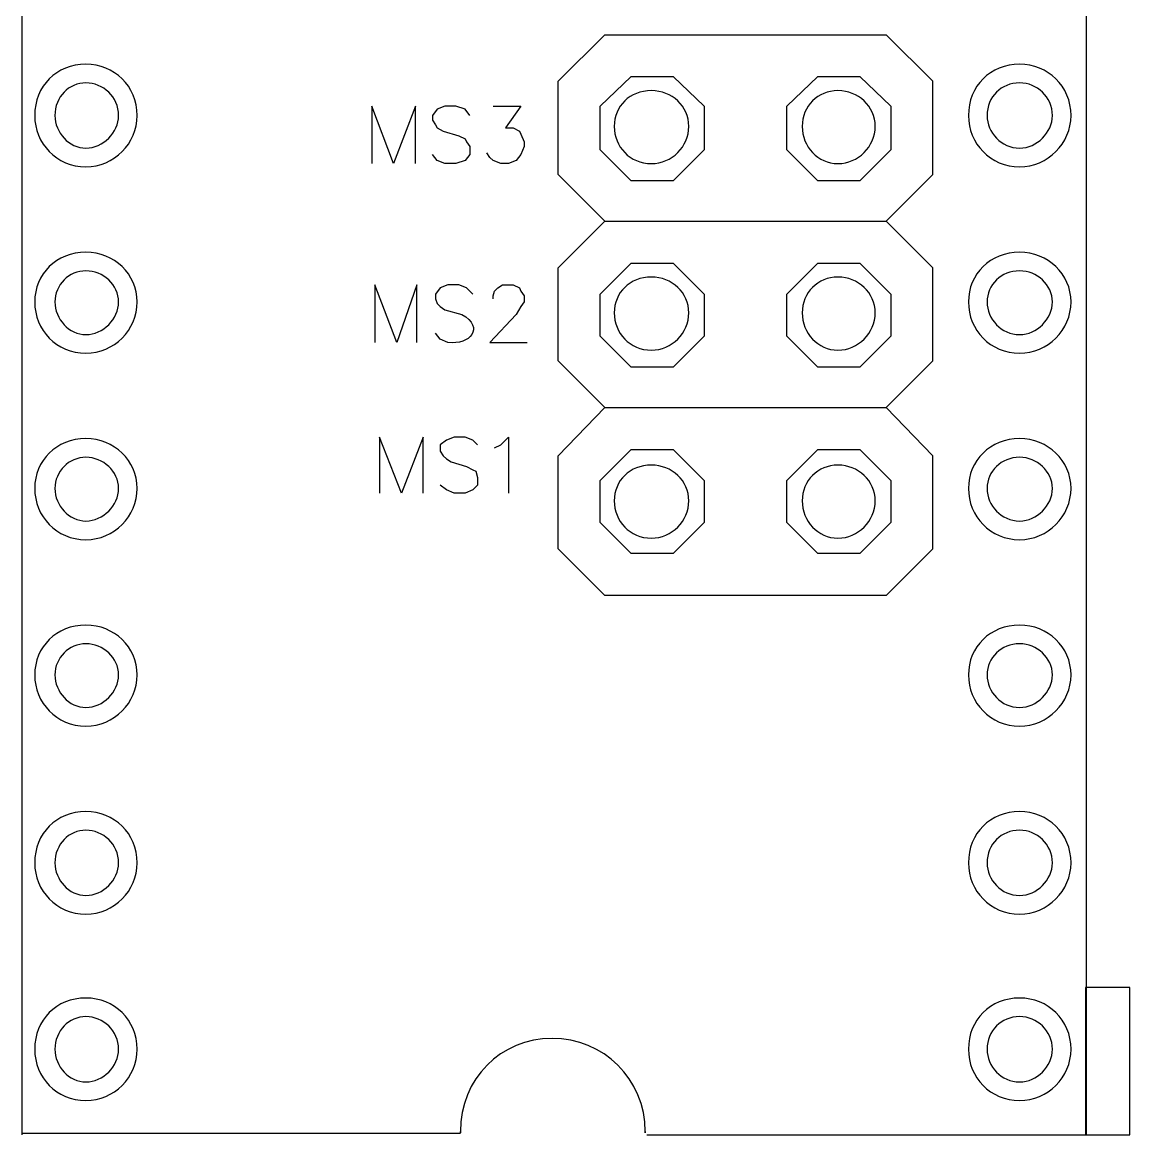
# Model space of a CAD drawing. Header units: inches. Extents: x 216.19 to 218.37, y 297.11 to 298.53.
# Drawn here: x 217.2927 to 217.5892, y 297.9389 to 298.2368 of the extents above; entities that cross this region are included whole.
import ezdxf

# ---------------------------------------------------------------- set-up
doc = ezdxf.new("R2010")
doc.units = ezdxf.units.IN
doc.layers.get('0').update_dxf_attribs({"linetype": 'CONTINUOUS'})
doc.layers.add('x3v1_1_wiring_diagram', color=7, linetype='CONTINUOUS')

# ---------------------------------------------------------------- blocks, each defined once
blk = doc.blocks.new('Azteeg')
at = {"layer": 'x3v1_1_wiring_diagram', "color": 7}
for points in [[(1.09962, 0.83044), (1.09962, 1.22568)], [(1.38461, 0.83044), (1.38461, 1.22568)], [(1.25564, 1.07507), (1.24316, 1.08756), (1.24316, 1.11252), (1.25564, 1.125), (1.33094, 1.125)], [(1.34342, 1.11252), (1.33094, 1.125)], [(1.27394, 1.11377), (1.28226, 1.10586), (1.28226, 1.09421), (1.27394, 1.08589), (1.26271, 1.08589), (1.25439, 1.09421), (1.25439, 1.10586), (1.26271, 1.11377), (1.27394, 1.11377), (1.27394, 1.11377)], [(1.27394, 1.11377), (1.28226, 1.10586), (1.28226, 1.09421), (1.27394, 1.08589), (1.26271, 1.08589), (1.25439, 1.09421), (1.25439, 1.10586), (1.26271, 1.11377), (1.27394, 1.11377), (1.27394, 1.11377)], [(1.32387, 1.11377), (1.33219, 1.10586), (1.33219, 1.09421), (1.32387, 1.08589), (1.31264, 1.08589), (1.30432, 1.09421), (1.30432, 1.10586), (1.31264, 1.11377), (1.32387, 1.11377), (1.32387, 1.11377)], [(1.32387, 1.11377), (1.33219, 1.10586), (1.33219, 1.09421), (1.32387, 1.08589), (1.31264, 1.08589), (1.30432, 1.09421), (1.30432, 1.10586), (1.31264, 1.11377), (1.32387, 1.11377), (1.32387, 1.11377)], [(1.34342, 1.08756), (1.34342, 1.11252)], [(1.20488, 1.09047), (1.20488, 1.10586), (1.19906, 1.09047), (1.19323, 1.10586), (1.19323, 1.09047)], [(1.21944, 1.10336), (1.21819, 1.10503), (1.2157, 1.10586), (1.21279, 1.10586), (1.21071, 1.10503), (1.20946, 1.10336), (1.20946, 1.10212), (1.21029, 1.10087), (1.21071, 1.10004), (1.21237, 1.09921), (1.21653, 1.09796), (1.21819, 1.09712), (1.21861, 1.09629), (1.21944, 1.09504), (1.21944, 1.09296), (1.21819, 1.0913), (1.2157, 1.09047), (1.21279, 1.09047), (1.21071, 1.0913), (1.20946, 1.09296)], [(1.22568, 1.10586), (1.23317, 1.10586), (1.22901, 1.10004), (1.23109, 1.10004), (1.23276, 1.09921), (1.23317, 1.09837), (1.234, 1.09629), (1.234, 1.09504), (1.23317, 1.09296), (1.23192, 1.0913), (1.22984, 1.09047), (1.22776, 1.09047), (1.22568, 1.0913), (1.22485, 1.09213), (1.22402, 1.09338)], [(1.13041, 1.10336), (1.13041, 1.10336), (1.13041, 1.10336)], [(1.13041, 1.10336), (1.13041, 1.10336), (1.13041, 1.10336)], [(1.38045, 1.10336), (1.38045, 1.10336), (1.38045, 1.10336)], [(1.38045, 1.10336), (1.38045, 1.10336), (1.38045, 1.10336)], [(1.33094, 1.07507), (1.34342, 1.08756)], [(1.33094, 0.97481), (1.25564, 0.97481), (1.24316, 0.98729), (1.24316, 1.01225), (1.25564, 1.02515), (1.24316, 1.03763), (1.24316, 1.06259), (1.25564, 1.07507)], [(1.25564, 1.07507), (1.33094, 1.07507)], [(1.34342, 1.06259), (1.33094, 1.07507)], [(1.27394, 1.06384), (1.28226, 1.05552), (1.28226, 1.04429), (1.27394, 1.03596), (1.26271, 1.03596), (1.25439, 1.04429), (1.25439, 1.05552), (1.26271, 1.06384), (1.27394, 1.06384), (1.27394, 1.06384)], [(1.27394, 1.06384), (1.28226, 1.05552), (1.28226, 1.04429), (1.27394, 1.03596), (1.26271, 1.03596), (1.25439, 1.04429), (1.25439, 1.05552), (1.26271, 1.06384), (1.27394, 1.06384), (1.27394, 1.06384)], [(1.32387, 1.06384), (1.33219, 1.05552), (1.33219, 1.04429), (1.32387, 1.03596), (1.31264, 1.03596), (1.30432, 1.04429), (1.30432, 1.05552), (1.31264, 1.06384), (1.32387, 1.06384), (1.32387, 1.06384)], [(1.32387, 1.06384), (1.33219, 1.05552), (1.33219, 1.04429), (1.32387, 1.03596), (1.31264, 1.03596), (1.30432, 1.04429), (1.30432, 1.05552), (1.31264, 1.06384), (1.32387, 1.06384), (1.32387, 1.06384)], [(1.34342, 1.03763), (1.34342, 1.06259)], [(1.2053, 1.04262), (1.2053, 1.05802), (1.19989, 1.04262), (1.19406, 1.05802), (1.19406, 1.04262)], [(1.22027, 1.05552), (1.21861, 1.05718), (1.21653, 1.05802), (1.21362, 1.05802), (1.21154, 1.05718), (1.21029, 1.05552), (1.21029, 1.05427), (1.21071, 1.05302), (1.21154, 1.05219), (1.21279, 1.05136), (1.21736, 1.05011)], [(1.22568, 1.05427), (1.22568, 1.0551), (1.2261, 1.05635), (1.22693, 1.05718), (1.22818, 1.05802), (1.23109, 1.05802), (1.23276, 1.05718), (1.23317, 1.05635), (1.234, 1.0551), (1.234, 1.05344), (1.23317, 1.05219), (1.23192, 1.05011), (1.22485, 1.04262), (1.23483, 1.04262)], [(1.13041, 1.05344), (1.13041, 1.05344), (1.13041, 1.05344)], [(1.13041, 1.05344), (1.13041, 1.05344), (1.13041, 1.05344)], [(1.38045, 1.05344), (1.38045, 1.05344), (1.38045, 1.05344)], [(1.38045, 1.05344), (1.38045, 1.05344), (1.38045, 1.05344)], [(1.21362, 1.04262), (1.21154, 1.04345), (1.21029, 1.04512)], [(1.34342, 1.01225), (1.33094, 1.02515), (1.34342, 1.03763)], [(1.25564, 1.02515), (1.33094, 1.02515)], [(1.20696, 1.00226), (1.20696, 1.01724), (1.20113, 1.00226), (1.19531, 1.01724), (1.19531, 1.00226)], [(1.22152, 1.01516), (1.22027, 1.01641), (1.21819, 1.01724), (1.21528, 1.01724), (1.2132, 1.01641), (1.21154, 1.01516), (1.21154, 1.0135), (1.21237, 1.01225), (1.2132, 1.01142), (1.21445, 1.01059), (1.21861, 1.00934), (1.22027, 1.00851), (1.22111, 1.00809), (1.22152, 1.00643), (1.22152, 1.00435), (1.22027, 1.0031), (1.21819, 1.00226), (1.21528, 1.00226), (1.2132, 1.0031), (1.21154, 1.00435)], [(1.2261, 1.01433), (1.22776, 1.01516), (1.22984, 1.01724), (1.22984, 1.00226)], [(1.27394, 1.01391), (1.28226, 1.00559), (1.28226, 0.99436), (1.27394, 0.98604), (1.26271, 0.98604), (1.25439, 0.99436), (1.25439, 1.00559), (1.26271, 1.01391), (1.27394, 1.01391), (1.27394, 1.01391)], [(1.27394, 1.01391), (1.28226, 1.00559), (1.28226, 0.99436), (1.27394, 0.98604), (1.26271, 0.98604), (1.25439, 0.99436), (1.25439, 1.00559), (1.26271, 1.01391), (1.27394, 1.01391), (1.27394, 1.01391)], [(1.32387, 1.01391), (1.33219, 1.00559), (1.33219, 0.99436), (1.32387, 0.98604), (1.31264, 0.98604), (1.30432, 0.99436), (1.30432, 1.00559), (1.31264, 1.01391), (1.32387, 1.01391), (1.32387, 1.01391)], [(1.32387, 1.01391), (1.33219, 1.00559), (1.33219, 0.99436), (1.32387, 0.98604), (1.31264, 0.98604), (1.30432, 0.99436), (1.30432, 1.00559), (1.31264, 1.01391), (1.32387, 1.01391), (1.32387, 1.01391)], [(1.34342, 0.98729), (1.34342, 1.01225)], [(1.13041, 1.00351), (1.13041, 1.00351), (1.13041, 1.00351)], [(1.13041, 1.00351), (1.13041, 1.00351), (1.13041, 1.00351)], [(1.38045, 1.00351), (1.38045, 1.00351), (1.38045, 1.00351)], [(1.38045, 1.00351), (1.38045, 1.00351), (1.38045, 1.00351)], [(1.33094, 0.97481), (1.34342, 0.98729)], [(1.13041, 0.95359), (1.13041, 0.95359), (1.13041, 0.95359)], [(1.13041, 0.95359), (1.13041, 0.95359), (1.13041, 0.95359)], [(1.38045, 0.95359), (1.38045, 0.95359), (1.38045, 0.95359)], [(1.38045, 0.95359), (1.38045, 0.95359), (1.38045, 0.95359)], [(1.13041, 0.90325), (1.13041, 0.90325), (1.13041, 0.90325)], [(1.13041, 0.90325), (1.13041, 0.90325), (1.13041, 0.90325)], [(1.38045, 0.90325), (1.38045, 0.90325), (1.38045, 0.90325)], [(1.38045, 0.90325), (1.38045, 0.90325), (1.38045, 0.90325)], [(1.38431, 0.83044), (1.39618, 0.83044), (1.39618, 0.8699), (1.38431, 0.8699), (1.38431, 0.83044), (1.38431, 0.83044)], [(1.13041, 0.85332), (1.13041, 0.85332), (1.13041, 0.85332)], [(1.13041, 0.85332), (1.13041, 0.85332), (1.13041, 0.85332)], [(1.38045, 0.85332), (1.38045, 0.85332), (1.38045, 0.85332)], [(1.38045, 0.85332), (1.38045, 0.85332), (1.38045, 0.85332)], [(1.09962, 0.83087), (1.21694, 0.83087)], [(1.26687, 0.83044), (1.38461, 0.83044)]]:
    blk.add_lwpolyline(points, dxfattribs=at)
at = {"layer": 'x3v1_1_wiring_diagram', "color": 1}
for points in [[(1.12541, 1.10336), (1.12541, 1.10336)], [(1.12541, 1.10336), (1.12541, 1.10336)], [(1.37546, 1.10336), (1.37546, 1.10336)], [(1.37546, 1.10336), (1.37546, 1.10336)], [(1.27811, 1.10045), (1.27811, 1.10045)], [(1.27811, 1.10045), (1.27811, 1.10045)], [(1.32803, 1.10045), (1.32803, 1.10045)], [(1.32803, 1.10045), (1.32803, 1.10045)], [(1.12541, 1.05344), (1.12541, 1.05344)], [(1.12541, 1.05344), (1.12541, 1.05344)], [(1.37546, 1.05344), (1.37546, 1.05344)], [(1.37546, 1.05344), (1.37546, 1.05344)], [(1.27811, 1.05053), (1.27811, 1.05053)], [(1.27811, 1.05053), (1.27811, 1.05053)], [(1.32803, 1.05053), (1.32803, 1.05053)], [(1.32803, 1.05053), (1.32803, 1.05053)], [(1.12541, 1.00351), (1.12541, 1.00351)], [(1.12541, 1.00351), (1.12541, 1.00351)], [(1.37546, 1.00351), (1.37546, 1.00351)], [(1.37546, 1.00351), (1.37546, 1.00351)], [(1.27811, 1.00018), (1.27811, 1.00018)], [(1.27811, 1.00018), (1.27811, 1.00018)], [(1.32803, 1.00018), (1.32803, 1.00018)], [(1.32803, 1.00018), (1.32803, 1.00018)], [(1.12541, 0.95359), (1.12541, 0.95359)], [(1.12541, 0.95359), (1.12541, 0.95359)], [(1.37546, 0.95359), (1.37546, 0.95359)], [(1.37546, 0.95359), (1.37546, 0.95359)], [(1.12541, 0.90325), (1.12541, 0.90325)], [(1.12541, 0.90325), (1.12541, 0.90325)], [(1.37546, 0.90325), (1.37546, 0.90325)], [(1.37546, 0.90325), (1.37546, 0.90325)], [(1.12541, 0.85332), (1.12541, 0.85332)], [(1.12541, 0.85332), (1.12541, 0.85332)], [(1.37546, 0.85332), (1.37546, 0.85332)], [(1.37546, 0.85332), (1.37546, 0.85332)]]:
    blk.add_lwpolyline(points, dxfattribs=at)
at = {"layer": 'x3v1_1_wiring_diagram', "color": 7}
for points in [[(1.11668, 1.11709), (1.10877, 1.11709), (1.10295, 1.11127), (1.10295, 1.10336)], [(1.11668, 1.11709), (1.10877, 1.11709), (1.10295, 1.11127), (1.10295, 1.10336)], [(1.11668, 1.11709), (1.10877, 1.11709), (1.10295, 1.11127), (1.10295, 1.10336)], [(1.11668, 1.11709), (1.10877, 1.11709), (1.10295, 1.11127), (1.10295, 1.10336)], [(1.13041, 1.10336), (1.13041, 1.11127), (1.12417, 1.11709), (1.11668, 1.11709)], [(1.13041, 1.10336), (1.13041, 1.11127), (1.12417, 1.11709), (1.11668, 1.11709)], [(1.13041, 1.10336), (1.13041, 1.11127), (1.12417, 1.11709), (1.11668, 1.11709)], [(1.13041, 1.10336), (1.13041, 1.11127), (1.12417, 1.11709), (1.11668, 1.11709)], [(1.36672, 1.11709), (1.35882, 1.11709), (1.35299, 1.11127), (1.35299, 1.10336)], [(1.36672, 1.11709), (1.35882, 1.11709), (1.35299, 1.11127), (1.35299, 1.10336)], [(1.36672, 1.11709), (1.35882, 1.11709), (1.35299, 1.11127), (1.35299, 1.10336)], [(1.36672, 1.11709), (1.35882, 1.11709), (1.35299, 1.11127), (1.35299, 1.10336)], [(1.38045, 1.10336), (1.38045, 1.11127), (1.37421, 1.11709), (1.36672, 1.11709)], [(1.38045, 1.10336), (1.38045, 1.11127), (1.37421, 1.11709), (1.36672, 1.11709)], [(1.38045, 1.10336), (1.38045, 1.11127), (1.37421, 1.11709), (1.36672, 1.11709)], [(1.38045, 1.10336), (1.38045, 1.11127), (1.37421, 1.11709), (1.36672, 1.11709)], [(1.10295, 1.10336), (1.10295, 1.09588), (1.10877, 1.08963), (1.11668, 1.08963)], [(1.10295, 1.10336), (1.10295, 1.09588), (1.10877, 1.08963), (1.11668, 1.08963)], [(1.10295, 1.10336), (1.10295, 1.09588), (1.10877, 1.08963), (1.11668, 1.08963)], [(1.10295, 1.10336), (1.10295, 1.09588), (1.10877, 1.08963), (1.11668, 1.08963)], [(1.11668, 1.08963), (1.12417, 1.08963), (1.13041, 1.09588), (1.13041, 1.10336)], [(1.11668, 1.08963), (1.12417, 1.08963), (1.13041, 1.09588), (1.13041, 1.10336)], [(1.11668, 1.08963), (1.12417, 1.08963), (1.13041, 1.09588), (1.13041, 1.10336)], [(1.11668, 1.08963), (1.12417, 1.08963), (1.13041, 1.09588), (1.13041, 1.10336)], [(1.35299, 1.10336), (1.35299, 1.09588), (1.35882, 1.08963), (1.36672, 1.08963)], [(1.35299, 1.10336), (1.35299, 1.09588), (1.35882, 1.08963), (1.36672, 1.08963)], [(1.35299, 1.10336), (1.35299, 1.09588), (1.35882, 1.08963), (1.36672, 1.08963)], [(1.35299, 1.10336), (1.35299, 1.09588), (1.35882, 1.08963), (1.36672, 1.08963)], [(1.36672, 1.08963), (1.37421, 1.08963), (1.38045, 1.09588), (1.38045, 1.10336)], [(1.36672, 1.08963), (1.37421, 1.08963), (1.38045, 1.09588), (1.38045, 1.10336)], [(1.36672, 1.08963), (1.37421, 1.08963), (1.38045, 1.09588), (1.38045, 1.10336)], [(1.36672, 1.08963), (1.37421, 1.08963), (1.38045, 1.09588), (1.38045, 1.10336)], [(1.11668, 1.06675), (1.10877, 1.06675), (1.10295, 1.06093), (1.10295, 1.05344)], [(1.11668, 1.06675), (1.10877, 1.06675), (1.10295, 1.06093), (1.10295, 1.05344)], [(1.11668, 1.06675), (1.10877, 1.06675), (1.10295, 1.06093), (1.10295, 1.05344)], [(1.11668, 1.06675), (1.10877, 1.06675), (1.10295, 1.06093), (1.10295, 1.05344)], [(1.13041, 1.05344), (1.13041, 1.06093), (1.12417, 1.06675), (1.11668, 1.06675)], [(1.13041, 1.05344), (1.13041, 1.06093), (1.12417, 1.06675), (1.11668, 1.06675)], [(1.13041, 1.05344), (1.13041, 1.06093), (1.12417, 1.06675), (1.11668, 1.06675)], [(1.13041, 1.05344), (1.13041, 1.06093), (1.12417, 1.06675), (1.11668, 1.06675)], [(1.36672, 1.06675), (1.35882, 1.06675), (1.35299, 1.06093), (1.35299, 1.05344)], [(1.36672, 1.06675), (1.35882, 1.06675), (1.35299, 1.06093), (1.35299, 1.05344)], [(1.36672, 1.06675), (1.35882, 1.06675), (1.35299, 1.06093), (1.35299, 1.05344)], [(1.36672, 1.06675), (1.35882, 1.06675), (1.35299, 1.06093), (1.35299, 1.05344)], [(1.38045, 1.05344), (1.38045, 1.06093), (1.37421, 1.06675), (1.36672, 1.06675)], [(1.38045, 1.05344), (1.38045, 1.06093), (1.37421, 1.06675), (1.36672, 1.06675)], [(1.38045, 1.05344), (1.38045, 1.06093), (1.37421, 1.06675), (1.36672, 1.06675)], [(1.38045, 1.05344), (1.38045, 1.06093), (1.37421, 1.06675), (1.36672, 1.06675)], [(1.10295, 1.05344), (1.10295, 1.04595), (1.10877, 1.03971), (1.11668, 1.03971)], [(1.10295, 1.05344), (1.10295, 1.04595), (1.10877, 1.03971), (1.11668, 1.03971)], [(1.10295, 1.05344), (1.10295, 1.04595), (1.10877, 1.03971), (1.11668, 1.03971)], [(1.10295, 1.05344), (1.10295, 1.04595), (1.10877, 1.03971), (1.11668, 1.03971)], [(1.11668, 1.03971), (1.12417, 1.03971), (1.13041, 1.04595), (1.13041, 1.05344)], [(1.11668, 1.03971), (1.12417, 1.03971), (1.13041, 1.04595), (1.13041, 1.05344)], [(1.11668, 1.03971), (1.12417, 1.03971), (1.13041, 1.04595), (1.13041, 1.05344)], [(1.11668, 1.03971), (1.12417, 1.03971), (1.13041, 1.04595), (1.13041, 1.05344)], [(1.35299, 1.05344), (1.35299, 1.04595), (1.35882, 1.03971), (1.36672, 1.03971)], [(1.35299, 1.05344), (1.35299, 1.04595), (1.35882, 1.03971), (1.36672, 1.03971)], [(1.35299, 1.05344), (1.35299, 1.04595), (1.35882, 1.03971), (1.36672, 1.03971)], [(1.35299, 1.05344), (1.35299, 1.04595), (1.35882, 1.03971), (1.36672, 1.03971)], [(1.36672, 1.03971), (1.37421, 1.03971), (1.38045, 1.04595), (1.38045, 1.05344)], [(1.36672, 1.03971), (1.37421, 1.03971), (1.38045, 1.04595), (1.38045, 1.05344)], [(1.36672, 1.03971), (1.37421, 1.03971), (1.38045, 1.04595), (1.38045, 1.05344)], [(1.36672, 1.03971), (1.37421, 1.03971), (1.38045, 1.04595), (1.38045, 1.05344)], [(1.21736, 1.05011), (1.22356, 1.04655), (1.21949, 1.04175), (1.21362, 1.04262)], [(1.11668, 1.01683), (1.10877, 1.01683), (1.10295, 1.011), (1.10295, 1.00351)], [(1.11668, 1.01683), (1.10877, 1.01683), (1.10295, 1.011), (1.10295, 1.00351)], [(1.11668, 1.01683), (1.10877, 1.01683), (1.10295, 1.011), (1.10295, 1.00351)], [(1.11668, 1.01683), (1.10877, 1.01683), (1.10295, 1.011), (1.10295, 1.00351)], [(1.13041, 1.00351), (1.13041, 1.011), (1.12417, 1.01683), (1.11668, 1.01683)], [(1.13041, 1.00351), (1.13041, 1.011), (1.12417, 1.01683), (1.11668, 1.01683)], [(1.13041, 1.00351), (1.13041, 1.011), (1.12417, 1.01683), (1.11668, 1.01683)], [(1.13041, 1.00351), (1.13041, 1.011), (1.12417, 1.01683), (1.11668, 1.01683)], [(1.36672, 1.01683), (1.35882, 1.01683), (1.35299, 1.011), (1.35299, 1.00351)], [(1.36672, 1.01683), (1.35882, 1.01683), (1.35299, 1.011), (1.35299, 1.00351)], [(1.36672, 1.01683), (1.35882, 1.01683), (1.35299, 1.011), (1.35299, 1.00351)], [(1.36672, 1.01683), (1.35882, 1.01683), (1.35299, 1.011), (1.35299, 1.00351)], [(1.38045, 1.00351), (1.38045, 1.011), (1.37421, 1.01683), (1.36672, 1.01683)], [(1.38045, 1.00351), (1.38045, 1.011), (1.37421, 1.01683), (1.36672, 1.01683)], [(1.38045, 1.00351), (1.38045, 1.011), (1.37421, 1.01683), (1.36672, 1.01683)], [(1.38045, 1.00351), (1.38045, 1.011), (1.37421, 1.01683), (1.36672, 1.01683)], [(1.10295, 1.00351), (1.10295, 0.99602), (1.10877, 0.98978), (1.11668, 0.98978)], [(1.10295, 1.00351), (1.10295, 0.99602), (1.10877, 0.98978), (1.11668, 0.98978)], [(1.10295, 1.00351), (1.10295, 0.99602), (1.10877, 0.98978), (1.11668, 0.98978)], [(1.10295, 1.00351), (1.10295, 0.99602), (1.10877, 0.98978), (1.11668, 0.98978)], [(1.11668, 0.98978), (1.12417, 0.98978), (1.13041, 0.99602), (1.13041, 1.00351)], [(1.11668, 0.98978), (1.12417, 0.98978), (1.13041, 0.99602), (1.13041, 1.00351)], [(1.11668, 0.98978), (1.12417, 0.98978), (1.13041, 0.99602), (1.13041, 1.00351)], [(1.11668, 0.98978), (1.12417, 0.98978), (1.13041, 0.99602), (1.13041, 1.00351)], [(1.35299, 1.00351), (1.35299, 0.99602), (1.35882, 0.98978), (1.36672, 0.98978)], [(1.35299, 1.00351), (1.35299, 0.99602), (1.35882, 0.98978), (1.36672, 0.98978)], [(1.35299, 1.00351), (1.35299, 0.99602), (1.35882, 0.98978), (1.36672, 0.98978)], [(1.35299, 1.00351), (1.35299, 0.99602), (1.35882, 0.98978), (1.36672, 0.98978)], [(1.36672, 0.98978), (1.37421, 0.98978), (1.38045, 0.99602), (1.38045, 1.00351)], [(1.36672, 0.98978), (1.37421, 0.98978), (1.38045, 0.99602), (1.38045, 1.00351)], [(1.36672, 0.98978), (1.37421, 0.98978), (1.38045, 0.99602), (1.38045, 1.00351)], [(1.36672, 0.98978), (1.37421, 0.98978), (1.38045, 0.99602), (1.38045, 1.00351)], [(1.11668, 0.9669), (1.10877, 0.9669), (1.10295, 0.96108), (1.10295, 0.95359)], [(1.11668, 0.9669), (1.10877, 0.9669), (1.10295, 0.96108), (1.10295, 0.95359)], [(1.11668, 0.9669), (1.10877, 0.9669), (1.10295, 0.96108), (1.10295, 0.95359)], [(1.11668, 0.9669), (1.10877, 0.9669), (1.10295, 0.96108), (1.10295, 0.95359)], [(1.13041, 0.95359), (1.13041, 0.96108), (1.12417, 0.9669), (1.11668, 0.9669)], [(1.13041, 0.95359), (1.13041, 0.96108), (1.12417, 0.9669), (1.11668, 0.9669)], [(1.13041, 0.95359), (1.13041, 0.96108), (1.12417, 0.9669), (1.11668, 0.9669)], [(1.13041, 0.95359), (1.13041, 0.96108), (1.12417, 0.9669), (1.11668, 0.9669)], [(1.36672, 0.9669), (1.35882, 0.9669), (1.35299, 0.96108), (1.35299, 0.95359)], [(1.36672, 0.9669), (1.35882, 0.9669), (1.35299, 0.96108), (1.35299, 0.95359)], [(1.36672, 0.9669), (1.35882, 0.9669), (1.35299, 0.96108), (1.35299, 0.95359)], [(1.36672, 0.9669), (1.35882, 0.9669), (1.35299, 0.96108), (1.35299, 0.95359)], [(1.38045, 0.95359), (1.38045, 0.96108), (1.37421, 0.9669), (1.36672, 0.9669)], [(1.38045, 0.95359), (1.38045, 0.96108), (1.37421, 0.9669), (1.36672, 0.9669)], [(1.38045, 0.95359), (1.38045, 0.96108), (1.37421, 0.9669), (1.36672, 0.9669)], [(1.38045, 0.95359), (1.38045, 0.96108), (1.37421, 0.9669), (1.36672, 0.9669)], [(1.10295, 0.95359), (1.10295, 0.9461), (1.10877, 0.93986), (1.11668, 0.93986)], [(1.10295, 0.95359), (1.10295, 0.9461), (1.10877, 0.93986), (1.11668, 0.93986)], [(1.10295, 0.95359), (1.10295, 0.9461), (1.10877, 0.93986), (1.11668, 0.93986)], [(1.10295, 0.95359), (1.10295, 0.9461), (1.10877, 0.93986), (1.11668, 0.93986)], [(1.11668, 0.93986), (1.12417, 0.93986), (1.13041, 0.9461), (1.13041, 0.95359)], [(1.11668, 0.93986), (1.12417, 0.93986), (1.13041, 0.9461), (1.13041, 0.95359)], [(1.11668, 0.93986), (1.12417, 0.93986), (1.13041, 0.9461), (1.13041, 0.95359)], [(1.11668, 0.93986), (1.12417, 0.93986), (1.13041, 0.9461), (1.13041, 0.95359)], [(1.35299, 0.95359), (1.35299, 0.9461), (1.35882, 0.93986), (1.36672, 0.93986)], [(1.35299, 0.95359), (1.35299, 0.9461), (1.35882, 0.93986), (1.36672, 0.93986)], [(1.35299, 0.95359), (1.35299, 0.9461), (1.35882, 0.93986), (1.36672, 0.93986)], [(1.35299, 0.95359), (1.35299, 0.9461), (1.35882, 0.93986), (1.36672, 0.93986)], [(1.36672, 0.93986), (1.37421, 0.93986), (1.38045, 0.9461), (1.38045, 0.95359)], [(1.36672, 0.93986), (1.37421, 0.93986), (1.38045, 0.9461), (1.38045, 0.95359)], [(1.36672, 0.93986), (1.37421, 0.93986), (1.38045, 0.9461), (1.38045, 0.95359)], [(1.36672, 0.93986), (1.37421, 0.93986), (1.38045, 0.9461), (1.38045, 0.95359)], [(1.11668, 0.91698), (1.10877, 0.91698), (1.10295, 0.91115), (1.10295, 0.90325)], [(1.11668, 0.91698), (1.10877, 0.91698), (1.10295, 0.91115), (1.10295, 0.90325)], [(1.11668, 0.91698), (1.10877, 0.91698), (1.10295, 0.91115), (1.10295, 0.90325)], [(1.11668, 0.91698), (1.10877, 0.91698), (1.10295, 0.91115), (1.10295, 0.90325)], [(1.13041, 0.90325), (1.13041, 0.91115), (1.12417, 0.91698), (1.11668, 0.91698)], [(1.13041, 0.90325), (1.13041, 0.91115), (1.12417, 0.91698), (1.11668, 0.91698)], [(1.13041, 0.90325), (1.13041, 0.91115), (1.12417, 0.91698), (1.11668, 0.91698)], [(1.13041, 0.90325), (1.13041, 0.91115), (1.12417, 0.91698), (1.11668, 0.91698)], [(1.36672, 0.91698), (1.35882, 0.91698), (1.35299, 0.91115), (1.35299, 0.90325)], [(1.36672, 0.91698), (1.35882, 0.91698), (1.35299, 0.91115), (1.35299, 0.90325)], [(1.36672, 0.91698), (1.35882, 0.91698), (1.35299, 0.91115), (1.35299, 0.90325)], [(1.36672, 0.91698), (1.35882, 0.91698), (1.35299, 0.91115), (1.35299, 0.90325)], [(1.38045, 0.90325), (1.38045, 0.91115), (1.37421, 0.91698), (1.36672, 0.91698)], [(1.38045, 0.90325), (1.38045, 0.91115), (1.37421, 0.91698), (1.36672, 0.91698)], [(1.38045, 0.90325), (1.38045, 0.91115), (1.37421, 0.91698), (1.36672, 0.91698)], [(1.38045, 0.90325), (1.38045, 0.91115), (1.37421, 0.91698), (1.36672, 0.91698)], [(1.10295, 0.90325), (1.10295, 0.89576), (1.10877, 0.88952), (1.11668, 0.88952)], [(1.10295, 0.90325), (1.10295, 0.89576), (1.10877, 0.88952), (1.11668, 0.88952)], [(1.10295, 0.90325), (1.10295, 0.89576), (1.10877, 0.88952), (1.11668, 0.88952)], [(1.10295, 0.90325), (1.10295, 0.89576), (1.10877, 0.88952), (1.11668, 0.88952)], [(1.11668, 0.88952), (1.12417, 0.88952), (1.13041, 0.89576), (1.13041, 0.90325)], [(1.11668, 0.88952), (1.12417, 0.88952), (1.13041, 0.89576), (1.13041, 0.90325)], [(1.11668, 0.88952), (1.12417, 0.88952), (1.13041, 0.89576), (1.13041, 0.90325)], [(1.11668, 0.88952), (1.12417, 0.88952), (1.13041, 0.89576), (1.13041, 0.90325)], [(1.35299, 0.90325), (1.35299, 0.89576), (1.35882, 0.88952), (1.36672, 0.88952)], [(1.35299, 0.90325), (1.35299, 0.89576), (1.35882, 0.88952), (1.36672, 0.88952)], [(1.35299, 0.90325), (1.35299, 0.89576), (1.35882, 0.88952), (1.36672, 0.88952)], [(1.35299, 0.90325), (1.35299, 0.89576), (1.35882, 0.88952), (1.36672, 0.88952)], [(1.36672, 0.88952), (1.37421, 0.88952), (1.38045, 0.89576), (1.38045, 0.90325)], [(1.36672, 0.88952), (1.37421, 0.88952), (1.38045, 0.89576), (1.38045, 0.90325)], [(1.36672, 0.88952), (1.37421, 0.88952), (1.38045, 0.89576), (1.38045, 0.90325)], [(1.36672, 0.88952), (1.37421, 0.88952), (1.38045, 0.89576), (1.38045, 0.90325)], [(1.11668, 0.86705), (1.10877, 0.86705), (1.10295, 0.86122), (1.10295, 0.85332)], [(1.11668, 0.86705), (1.10877, 0.86705), (1.10295, 0.86122), (1.10295, 0.85332)], [(1.11668, 0.86705), (1.10877, 0.86705), (1.10295, 0.86122), (1.10295, 0.85332)], [(1.11668, 0.86705), (1.10877, 0.86705), (1.10295, 0.86122), (1.10295, 0.85332)], [(1.13041, 0.85332), (1.13041, 0.86122), (1.12417, 0.86705), (1.11668, 0.86705)], [(1.13041, 0.85332), (1.13041, 0.86122), (1.12417, 0.86705), (1.11668, 0.86705)], [(1.13041, 0.85332), (1.13041, 0.86122), (1.12417, 0.86705), (1.11668, 0.86705)], [(1.13041, 0.85332), (1.13041, 0.86122), (1.12417, 0.86705), (1.11668, 0.86705)], [(1.36672, 0.86705), (1.35882, 0.86705), (1.35299, 0.86122), (1.35299, 0.85332)], [(1.36672, 0.86705), (1.35882, 0.86705), (1.35299, 0.86122), (1.35299, 0.85332)], [(1.36672, 0.86705), (1.35882, 0.86705), (1.35299, 0.86122), (1.35299, 0.85332)], [(1.36672, 0.86705), (1.35882, 0.86705), (1.35299, 0.86122), (1.35299, 0.85332)], [(1.38045, 0.85332), (1.38045, 0.86122), (1.37421, 0.86705), (1.36672, 0.86705)], [(1.38045, 0.85332), (1.38045, 0.86122), (1.37421, 0.86705), (1.36672, 0.86705)], [(1.38045, 0.85332), (1.38045, 0.86122), (1.37421, 0.86705), (1.36672, 0.86705)], [(1.38045, 0.85332), (1.38045, 0.86122), (1.37421, 0.86705), (1.36672, 0.86705)], [(1.24149, 0.85625), (1.22776, 0.85625), (1.21694, 0.84543), (1.21694, 0.83129)], [(1.26645, 0.83129), (1.26645, 0.84543), (1.25522, 0.85625), (1.24149, 0.85625)], [(1.10295, 0.85332), (1.10295, 0.84583), (1.10877, 0.83959), (1.11668, 0.83959)], [(1.10295, 0.85332), (1.10295, 0.84583), (1.10877, 0.83959), (1.11668, 0.83959)], [(1.10295, 0.85332), (1.10295, 0.84583), (1.10877, 0.83959), (1.11668, 0.83959)], [(1.10295, 0.85332), (1.10295, 0.84583), (1.10877, 0.83959), (1.11668, 0.83959)], [(1.11668, 0.83959), (1.12417, 0.83959), (1.13041, 0.84583), (1.13041, 0.85332)], [(1.11668, 0.83959), (1.12417, 0.83959), (1.13041, 0.84583), (1.13041, 0.85332)], [(1.11668, 0.83959), (1.12417, 0.83959), (1.13041, 0.84583), (1.13041, 0.85332)], [(1.11668, 0.83959), (1.12417, 0.83959), (1.13041, 0.84583), (1.13041, 0.85332)], [(1.35299, 0.85332), (1.35299, 0.84583), (1.35882, 0.83959), (1.36672, 0.83959)], [(1.35299, 0.85332), (1.35299, 0.84583), (1.35882, 0.83959), (1.36672, 0.83959)], [(1.35299, 0.85332), (1.35299, 0.84583), (1.35882, 0.83959), (1.36672, 0.83959)], [(1.35299, 0.85332), (1.35299, 0.84583), (1.35882, 0.83959), (1.36672, 0.83959)], [(1.36672, 0.83959), (1.37421, 0.83959), (1.38045, 0.84583), (1.38045, 0.85332)], [(1.36672, 0.83959), (1.37421, 0.83959), (1.38045, 0.84583), (1.38045, 0.85332)], [(1.36672, 0.83959), (1.37421, 0.83959), (1.38045, 0.84583), (1.38045, 0.85332)], [(1.36672, 0.83959), (1.37421, 0.83959), (1.38045, 0.84583), (1.38045, 0.85332)], [(1.21694, 0.83129), (1.21694, 0.83087), (1.21694, 0.83087), (1.21694, 0.83129)], [(1.26645, 0.83129), (1.26645, 0.83087), (1.26645, 0.83087), (1.26645, 0.83129)]]:
    blk.add_open_spline(points, degree=3, dxfattribs=at)
at = {"layer": 'x3v1_1_wiring_diagram', "color": 1}
for points in [[(1.11668, 1.1121), (1.1121, 1.1121), (1.10836, 1.10836), (1.10836, 1.10336)], [(1.11668, 1.1121), (1.1121, 1.1121), (1.10836, 1.10836), (1.10836, 1.10336)], [(1.12541, 1.10336), (1.12541, 1.10836), (1.12125, 1.1121), (1.11668, 1.1121)], [(1.12541, 1.10336), (1.12541, 1.10836), (1.12125, 1.1121), (1.11668, 1.1121)], [(1.36672, 1.1121), (1.36173, 1.1121), (1.35799, 1.10836), (1.35799, 1.10336)], [(1.36672, 1.1121), (1.36173, 1.1121), (1.35799, 1.10836), (1.35799, 1.10336)], [(1.37546, 1.10336), (1.37546, 1.10836), (1.3713, 1.1121), (1.36672, 1.1121)], [(1.37546, 1.10336), (1.37546, 1.10836), (1.3713, 1.1121), (1.36672, 1.1121)], [(1.26812, 1.11002), (1.26229, 1.11002), (1.25814, 1.10586), (1.25814, 1.10045)], [(1.26812, 1.11002), (1.26229, 1.11002), (1.25814, 1.10586), (1.25814, 1.10045)], [(1.27811, 1.10045), (1.27811, 1.10586), (1.27353, 1.11002), (1.26812, 1.11002)], [(1.27811, 1.10045), (1.27811, 1.10586), (1.27353, 1.11002), (1.26812, 1.11002)], [(1.31805, 1.11002), (1.31264, 1.11002), (1.30848, 1.10586), (1.30848, 1.10045)], [(1.31805, 1.11002), (1.31264, 1.11002), (1.30848, 1.10586), (1.30848, 1.10045)], [(1.32803, 1.10045), (1.32803, 1.10586), (1.32345, 1.11002), (1.31805, 1.11002)], [(1.32803, 1.10045), (1.32803, 1.10586), (1.32345, 1.11002), (1.31805, 1.11002)], [(1.10836, 1.10336), (1.10836, 1.09879), (1.1121, 1.09463), (1.11668, 1.09463)], [(1.10836, 1.10336), (1.10836, 1.09879), (1.1121, 1.09463), (1.11668, 1.09463)], [(1.11668, 1.09463), (1.12125, 1.09463), (1.12541, 1.09879), (1.12541, 1.10336)], [(1.11668, 1.09463), (1.12125, 1.09463), (1.12541, 1.09879), (1.12541, 1.10336)], [(1.35799, 1.10336), (1.35799, 1.09879), (1.36173, 1.09463), (1.36672, 1.09463)], [(1.35799, 1.10336), (1.35799, 1.09879), (1.36173, 1.09463), (1.36672, 1.09463)], [(1.36672, 1.09463), (1.3713, 1.09463), (1.37546, 1.09879), (1.37546, 1.10336)], [(1.36672, 1.09463), (1.3713, 1.09463), (1.37546, 1.09879), (1.37546, 1.10336)], [(1.25814, 1.10045), (1.25814, 1.09504), (1.26229, 1.09047), (1.26812, 1.09047)], [(1.25814, 1.10045), (1.25814, 1.09504), (1.26229, 1.09047), (1.26812, 1.09047)], [(1.26812, 1.09047), (1.27353, 1.09047), (1.27811, 1.09504), (1.27811, 1.10045)], [(1.26812, 1.09047), (1.27353, 1.09047), (1.27811, 1.09504), (1.27811, 1.10045)], [(1.30848, 1.10045), (1.30848, 1.09504), (1.31264, 1.09047), (1.31805, 1.09047)], [(1.30848, 1.10045), (1.30848, 1.09504), (1.31264, 1.09047), (1.31805, 1.09047)], [(1.31805, 1.09047), (1.32345, 1.09047), (1.32803, 1.09504), (1.32803, 1.10045)], [(1.31805, 1.09047), (1.32345, 1.09047), (1.32803, 1.09504), (1.32803, 1.10045)], [(1.11668, 1.06176), (1.1121, 1.06176), (1.10836, 1.05802), (1.10836, 1.05344)], [(1.11668, 1.06176), (1.1121, 1.06176), (1.10836, 1.05802), (1.10836, 1.05344)], [(1.12541, 1.05344), (1.12541, 1.05802), (1.12125, 1.06176), (1.11668, 1.06176)], [(1.12541, 1.05344), (1.12541, 1.05802), (1.12125, 1.06176), (1.11668, 1.06176)], [(1.36672, 1.06176), (1.36173, 1.06176), (1.35799, 1.05802), (1.35799, 1.05344)], [(1.36672, 1.06176), (1.36173, 1.06176), (1.35799, 1.05802), (1.35799, 1.05344)], [(1.37546, 1.05344), (1.37546, 1.05802), (1.3713, 1.06176), (1.36672, 1.06176)], [(1.37546, 1.05344), (1.37546, 1.05802), (1.3713, 1.06176), (1.36672, 1.06176)], [(1.26812, 1.0601), (1.26229, 1.0601), (1.25814, 1.05593), (1.25814, 1.05053)], [(1.26812, 1.0601), (1.26229, 1.0601), (1.25814, 1.05593), (1.25814, 1.05053)], [(1.27811, 1.05053), (1.27811, 1.05593), (1.27353, 1.0601), (1.26812, 1.0601)], [(1.27811, 1.05053), (1.27811, 1.05593), (1.27353, 1.0601), (1.26812, 1.0601)], [(1.31805, 1.0601), (1.31264, 1.0601), (1.30848, 1.05593), (1.30848, 1.05053)], [(1.31805, 1.0601), (1.31264, 1.0601), (1.30848, 1.05593), (1.30848, 1.05053)], [(1.32803, 1.05053), (1.32803, 1.05593), (1.32345, 1.0601), (1.31805, 1.0601)], [(1.32803, 1.05053), (1.32803, 1.05593), (1.32345, 1.0601), (1.31805, 1.0601)], [(1.10836, 1.05344), (1.10836, 1.04886), (1.1121, 1.0447), (1.11668, 1.0447)], [(1.10836, 1.05344), (1.10836, 1.04886), (1.1121, 1.0447), (1.11668, 1.0447)], [(1.11668, 1.0447), (1.12125, 1.0447), (1.12541, 1.04886), (1.12541, 1.05344)], [(1.11668, 1.0447), (1.12125, 1.0447), (1.12541, 1.04886), (1.12541, 1.05344)], [(1.35799, 1.05344), (1.35799, 1.04886), (1.36173, 1.0447), (1.36672, 1.0447)], [(1.35799, 1.05344), (1.35799, 1.04886), (1.36173, 1.0447), (1.36672, 1.0447)], [(1.36672, 1.0447), (1.3713, 1.0447), (1.37546, 1.04886), (1.37546, 1.05344)], [(1.36672, 1.0447), (1.3713, 1.0447), (1.37546, 1.04886), (1.37546, 1.05344)], [(1.25814, 1.05053), (1.25814, 1.04512), (1.26229, 1.04054), (1.26812, 1.04054)], [(1.25814, 1.05053), (1.25814, 1.04512), (1.26229, 1.04054), (1.26812, 1.04054)], [(1.26812, 1.04054), (1.27353, 1.04054), (1.27811, 1.04512), (1.27811, 1.05053)], [(1.26812, 1.04054), (1.27353, 1.04054), (1.27811, 1.04512), (1.27811, 1.05053)], [(1.30848, 1.05053), (1.30848, 1.04512), (1.31264, 1.04054), (1.31805, 1.04054)], [(1.30848, 1.05053), (1.30848, 1.04512), (1.31264, 1.04054), (1.31805, 1.04054)], [(1.31805, 1.04054), (1.32345, 1.04054), (1.32803, 1.04512), (1.32803, 1.05053)], [(1.31805, 1.04054), (1.32345, 1.04054), (1.32803, 1.04512), (1.32803, 1.05053)], [(1.11668, 1.01183), (1.1121, 1.01183), (1.10836, 1.00809), (1.10836, 1.00351)], [(1.11668, 1.01183), (1.1121, 1.01183), (1.10836, 1.00809), (1.10836, 1.00351)], [(1.12541, 1.00351), (1.12541, 1.00809), (1.12125, 1.01183), (1.11668, 1.01183)], [(1.12541, 1.00351), (1.12541, 1.00809), (1.12125, 1.01183), (1.11668, 1.01183)], [(1.36672, 1.01183), (1.36173, 1.01183), (1.35799, 1.00809), (1.35799, 1.00351)], [(1.36672, 1.01183), (1.36173, 1.01183), (1.35799, 1.00809), (1.35799, 1.00351)], [(1.37546, 1.00351), (1.37546, 1.00809), (1.3713, 1.01183), (1.36672, 1.01183)], [(1.37546, 1.00351), (1.37546, 1.00809), (1.3713, 1.01183), (1.36672, 1.01183)], [(1.26812, 1.00975), (1.26229, 1.00975), (1.25814, 1.00559), (1.25814, 1.00018)], [(1.26812, 1.00975), (1.26229, 1.00975), (1.25814, 1.00559), (1.25814, 1.00018)], [(1.27811, 1.00018), (1.27811, 1.00559), (1.27353, 1.00975), (1.26812, 1.00975)], [(1.27811, 1.00018), (1.27811, 1.00559), (1.27353, 1.00975), (1.26812, 1.00975)], [(1.31805, 1.00975), (1.31264, 1.00975), (1.30848, 1.00559), (1.30848, 1.00018)], [(1.31805, 1.00975), (1.31264, 1.00975), (1.30848, 1.00559), (1.30848, 1.00018)], [(1.32803, 1.00018), (1.32803, 1.00559), (1.32345, 1.00975), (1.31805, 1.00975)], [(1.32803, 1.00018), (1.32803, 1.00559), (1.32345, 1.00975), (1.31805, 1.00975)], [(1.10836, 1.00351), (1.10836, 0.99894), (1.1121, 0.99478), (1.11668, 0.99478)], [(1.10836, 1.00351), (1.10836, 0.99894), (1.1121, 0.99478), (1.11668, 0.99478)], [(1.11668, 0.99478), (1.12125, 0.99478), (1.12541, 0.99894), (1.12541, 1.00351)], [(1.11668, 0.99478), (1.12125, 0.99478), (1.12541, 0.99894), (1.12541, 1.00351)], [(1.35799, 1.00351), (1.35799, 0.99894), (1.36173, 0.99478), (1.36672, 0.99478)], [(1.35799, 1.00351), (1.35799, 0.99894), (1.36173, 0.99478), (1.36672, 0.99478)], [(1.36672, 0.99478), (1.3713, 0.99478), (1.37546, 0.99894), (1.37546, 1.00351)], [(1.36672, 0.99478), (1.3713, 0.99478), (1.37546, 0.99894), (1.37546, 1.00351)], [(1.25814, 1.00018), (1.25814, 0.99478), (1.26229, 0.9902), (1.26812, 0.9902)], [(1.25814, 1.00018), (1.25814, 0.99478), (1.26229, 0.9902), (1.26812, 0.9902)], [(1.26812, 0.9902), (1.27353, 0.9902), (1.27811, 0.99478), (1.27811, 1.00018)], [(1.26812, 0.9902), (1.27353, 0.9902), (1.27811, 0.99478), (1.27811, 1.00018)], [(1.30848, 1.00018), (1.30848, 0.99478), (1.31264, 0.9902), (1.31805, 0.9902)], [(1.30848, 1.00018), (1.30848, 0.99478), (1.31264, 0.9902), (1.31805, 0.9902)], [(1.31805, 0.9902), (1.32345, 0.9902), (1.32803, 0.99478), (1.32803, 1.00018)], [(1.31805, 0.9902), (1.32345, 0.9902), (1.32803, 0.99478), (1.32803, 1.00018)], [(1.11668, 0.96191), (1.1121, 0.96191), (1.10836, 0.95816), (1.10836, 0.95359)], [(1.11668, 0.96191), (1.1121, 0.96191), (1.10836, 0.95816), (1.10836, 0.95359)], [(1.12541, 0.95359), (1.12541, 0.95816), (1.12125, 0.96191), (1.11668, 0.96191)], [(1.12541, 0.95359), (1.12541, 0.95816), (1.12125, 0.96191), (1.11668, 0.96191)], [(1.36672, 0.96191), (1.36173, 0.96191), (1.35799, 0.95816), (1.35799, 0.95359)], [(1.36672, 0.96191), (1.36173, 0.96191), (1.35799, 0.95816), (1.35799, 0.95359)], [(1.37546, 0.95359), (1.37546, 0.95816), (1.3713, 0.96191), (1.36672, 0.96191)], [(1.37546, 0.95359), (1.37546, 0.95816), (1.3713, 0.96191), (1.36672, 0.96191)], [(1.10836, 0.95359), (1.10836, 0.94901), (1.1121, 0.94485), (1.11668, 0.94485)], [(1.10836, 0.95359), (1.10836, 0.94901), (1.1121, 0.94485), (1.11668, 0.94485)], [(1.11668, 0.94485), (1.12125, 0.94485), (1.12541, 0.94901), (1.12541, 0.95359)], [(1.11668, 0.94485), (1.12125, 0.94485), (1.12541, 0.94901), (1.12541, 0.95359)], [(1.35799, 0.95359), (1.35799, 0.94901), (1.36173, 0.94485), (1.36672, 0.94485)], [(1.35799, 0.95359), (1.35799, 0.94901), (1.36173, 0.94485), (1.36672, 0.94485)], [(1.36672, 0.94485), (1.3713, 0.94485), (1.37546, 0.94901), (1.37546, 0.95359)], [(1.36672, 0.94485), (1.3713, 0.94485), (1.37546, 0.94901), (1.37546, 0.95359)], [(1.11668, 0.91198), (1.1121, 0.91198), (1.10836, 0.90824), (1.10836, 0.90325)], [(1.11668, 0.91198), (1.1121, 0.91198), (1.10836, 0.90824), (1.10836, 0.90325)], [(1.12541, 0.90325), (1.12541, 0.90824), (1.12125, 0.91198), (1.11668, 0.91198)], [(1.12541, 0.90325), (1.12541, 0.90824), (1.12125, 0.91198), (1.11668, 0.91198)], [(1.36672, 0.91198), (1.36173, 0.91198), (1.35799, 0.90824), (1.35799, 0.90325)], [(1.36672, 0.91198), (1.36173, 0.91198), (1.35799, 0.90824), (1.35799, 0.90325)], [(1.37546, 0.90325), (1.37546, 0.90824), (1.3713, 0.91198), (1.36672, 0.91198)], [(1.37546, 0.90325), (1.37546, 0.90824), (1.3713, 0.91198), (1.36672, 0.91198)], [(1.10836, 0.90325), (1.10836, 0.89867), (1.1121, 0.89451), (1.11668, 0.89451)], [(1.10836, 0.90325), (1.10836, 0.89867), (1.1121, 0.89451), (1.11668, 0.89451)], [(1.11668, 0.89451), (1.12125, 0.89451), (1.12541, 0.89867), (1.12541, 0.90325)], [(1.11668, 0.89451), (1.12125, 0.89451), (1.12541, 0.89867), (1.12541, 0.90325)], [(1.35799, 0.90325), (1.35799, 0.89867), (1.36173, 0.89451), (1.36672, 0.89451)], [(1.35799, 0.90325), (1.35799, 0.89867), (1.36173, 0.89451), (1.36672, 0.89451)], [(1.36672, 0.89451), (1.3713, 0.89451), (1.37546, 0.89867), (1.37546, 0.90325)], [(1.36672, 0.89451), (1.3713, 0.89451), (1.37546, 0.89867), (1.37546, 0.90325)], [(1.11668, 0.86206), (1.1121, 0.86206), (1.10836, 0.85831), (1.10836, 0.85332)], [(1.11668, 0.86206), (1.1121, 0.86206), (1.10836, 0.85831), (1.10836, 0.85332)], [(1.12541, 0.85332), (1.12541, 0.85831), (1.12125, 0.86206), (1.11668, 0.86206)], [(1.12541, 0.85332), (1.12541, 0.85831), (1.12125, 0.86206), (1.11668, 0.86206)], [(1.36672, 0.86206), (1.36173, 0.86206), (1.35799, 0.85831), (1.35799, 0.85332)], [(1.36672, 0.86206), (1.36173, 0.86206), (1.35799, 0.85831), (1.35799, 0.85332)], [(1.37546, 0.85332), (1.37546, 0.85831), (1.3713, 0.86206), (1.36672, 0.86206)], [(1.37546, 0.85332), (1.37546, 0.85831), (1.3713, 0.86206), (1.36672, 0.86206)], [(1.10836, 0.85332), (1.10836, 0.84874), (1.1121, 0.84458), (1.11668, 0.84458)], [(1.10836, 0.85332), (1.10836, 0.84874), (1.1121, 0.84458), (1.11668, 0.84458)], [(1.11668, 0.84458), (1.12125, 0.84458), (1.12541, 0.84874), (1.12541, 0.85332)], [(1.11668, 0.84458), (1.12125, 0.84458), (1.12541, 0.84874), (1.12541, 0.85332)], [(1.35799, 0.85332), (1.35799, 0.84874), (1.36173, 0.84458), (1.36672, 0.84458)], [(1.35799, 0.85332), (1.35799, 0.84874), (1.36173, 0.84458), (1.36672, 0.84458)], [(1.36672, 0.84458), (1.3713, 0.84458), (1.37546, 0.84874), (1.37546, 0.85332)], [(1.36672, 0.84458), (1.3713, 0.84458), (1.37546, 0.84874), (1.37546, 0.85332)]]:
    blk.add_open_spline(points, degree=3, dxfattribs=at)

msp = doc.modelspace()

# ---------------------------------------------------------------- block references
at = {"linetype": 'ByBlock'}
msp.add_blockref('Azteeg', (216.19305, 297.10849), dxfattribs=at)

doc.saveas('drawing.dxf')
